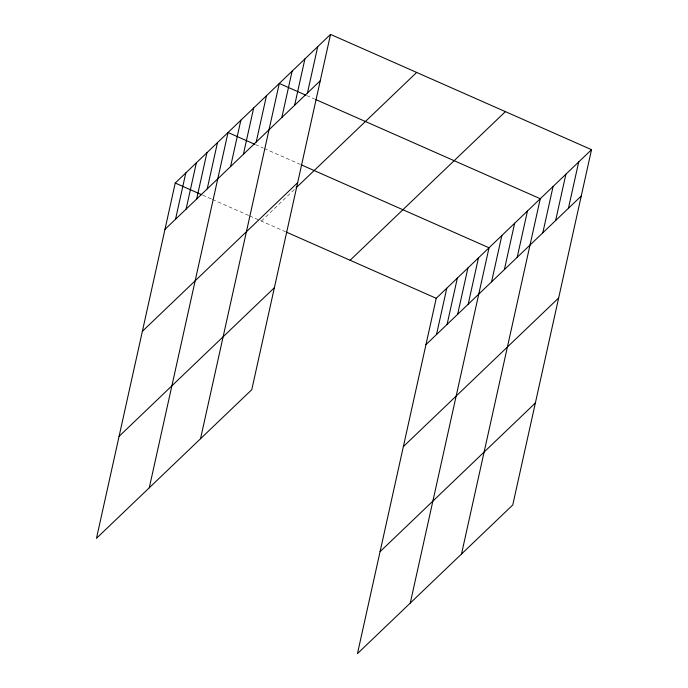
<?xml version="1.0" encoding="UTF-8"?>
<svg xmlns="http://www.w3.org/2000/svg" width="688" height="688" viewBox="0 0 688 688"><rect width="100%" height="100%" fill="white"/><g stroke="black" fill="none" stroke-linecap="round" stroke-linejoin="round"><path stroke-width="0.52" stroke-dasharray="3.44 2.58" d="M261.371 221.072L295.307 188.589M306.693 95.555L314.519 99.012M255.446 144.6L263.272 148.058M264.252 148.496L300.467 164.484M202.642 195.134L211.457 199.03M212.429 199.46L248.643 215.456M249.624 215.886L285.477 231.727"/><path stroke-width="1.03" d="M330.532 34.4L175.242 183.034L96.475 538.326L251.765 389.692L330.532 34.4L591.525 149.674L512.758 504.966L357.468 653.6L436.235 298.308L591.525 149.674M175.526 219.257L185.803 172.929M186.087 209.152L196.364 162.815M196.648 199.047L206.925 152.71M207.208 188.933L217.477 142.605M149.279 487.783L228.038 132.5L254.465 144.17M230.583 166.565L240.852 120.237M243.389 154.31L253.666 107.973M256.203 142.046L266.48 95.709M200.526 438.738L279.285 83.446L305.713 95.125M281.831 117.519L292.099 71.182M294.636 105.255L304.913 58.927M307.45 92.992L317.727 46.664M436.519 334.54L446.787 288.203M447.08 324.426L457.348 278.098M457.64 314.321L467.909 267.993M468.201 304.216L478.47 257.88M410.263 603.066L489.03 247.775L301.447 164.922M491.567 281.848L501.844 235.511M504.381 269.584L514.658 223.247M517.195 257.321L527.464 210.992M461.51 554.021L540.278 198.729L315.5 99.442M542.815 232.802L553.092 186.465M555.629 220.538L565.897 174.202M568.443 208.275L578.711 161.938M164.965 229.362L320.264 80.737M142.364 331.324L297.663 182.69M296.064 187.867L416.661 72.438M119.076 436.364L274.374 287.73M350.106 260.27L505.396 111.637M425.958 344.645L581.257 196.011M403.357 446.598L558.647 297.964M380.068 551.647L535.359 403.013M175.242 183.034L201.67 194.704M286.449 232.148L436.235 298.308"/></g></svg>
